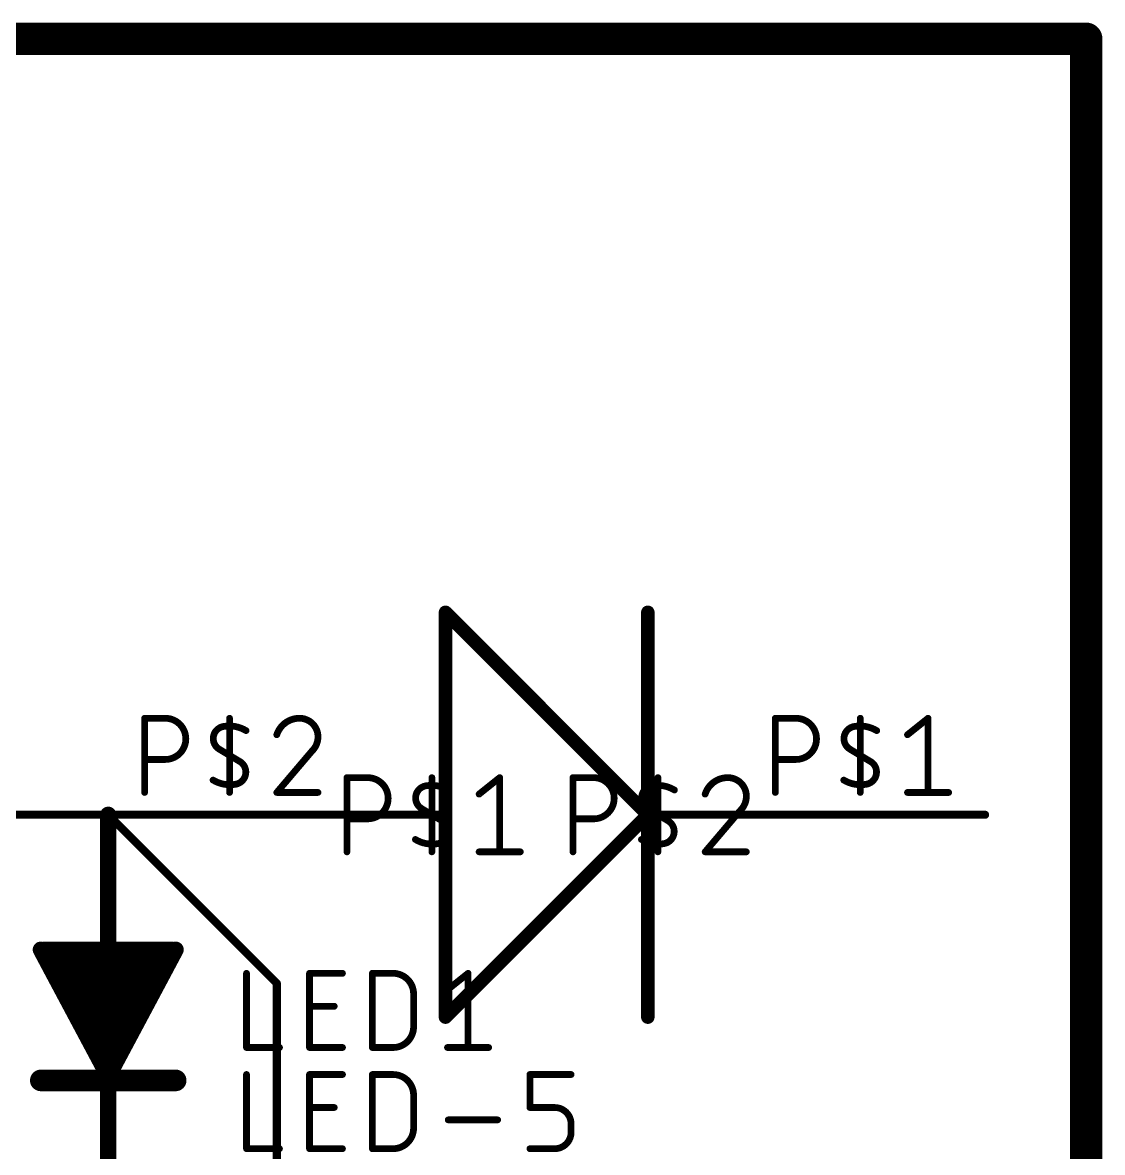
# Model space of a CAD drawing. Extents: x -177 to 163, y -159 to 163.
# Drawn here: x -33.36 to -13.03, y 6.34 to 27.61 of the extents above; entities that cross this region are included whole.
import ezdxf

# ---------------------------------------------------------------- set-up
doc = ezdxf.new("R2010")
doc.units = 0
for name, color, linetype in [('90', 40, 'CONTINUOUS'), ('91', 122, 'CONTINUOUS'), ('94', 12, 'CONTINUOUS'), ('95', 251, 'CONTINUOUS'), ('96', 251, 'CONTINUOUS')]:
    doc.layers.add(name, color=color, linetype=linetype)

msp = doc.modelspace()

# ---------------------------------------------------------------- linework, layer by layer
at = {"layer": '90', "const_width": 0.6096}
for points in [[(-177.165, 27.305), (-13.335, 27.305)], [(-13.335, 27.305), (-13.335, -60.325)]]:
    msp.add_lwpolyline(points, dxfattribs=at)
at = {"layer": '90', "const_width": 0.3048}
for points in [[(-13.1826, 27.305, 1), (-13.4874, 27.305)], [(-13.335, 27.1526, 1), (-13.335, 27.4574)]]:
    msp.add_lwpolyline(points, format="xyb", dxfattribs=at)
at = {"layer": '91', "const_width": 0.1524}
for points in [[(-36.195, 12.7), (-31.75, 12.7)], [(-31.75, 12.7), (-30.48, 12.7)], [(-28.575, 9.525), (-31.75, 12.7)], [(-16.51, 12.7), (-15.24, 12.7)], [(-28.575, -10.16), (-28.575, 9.525)]]:
    msp.add_lwpolyline(points, dxfattribs=at)
at = {"layer": '91', "const_width": 0.0762}
for points in [[(-31.75, 12.7381, 1), (-31.75, 12.6619)], [(-31.7231, 12.7269, 1), (-31.7769, 12.6731)], [(-31.75, 12.6619, 1), (-31.75, 12.7381)], [(-30.48, 12.6619, 1), (-30.48, 12.7381)], [(-16.51, 12.7381, 1), (-16.51, 12.6619)], [(-15.24, 12.6619, 1), (-15.24, 12.7381)], [(-28.5369, 9.525, 1), (-28.6131, 9.525)], [(-28.6019, 9.4981, 1), (-28.5481, 9.5519)]]:
    msp.add_lwpolyline(points, format="xyb", dxfattribs=at)
at = {"layer": '94'}
for points, const_width in [([(-21.59, 12.7), (-25.4, 16.51)], 0.254), ([(-25.4, 12.7), (-25.4, 16.51)], 0.254), ([(-21.59, 12.7), (-21.59, 16.51)], 0.254), ([(-31.75, 12.7), (-31.75, 10.16)], 0.3048), ([(-31.75, 12.7), (-31.75, 10.16)], 0.1524), ([(-30.48, 12.7), (-25.4, 12.7)], 0.1524), ([(-21.59, 12.7), (-25.4, 8.89)], 0.254), ([(-25.4, 8.89), (-25.4, 12.7)], 0.254), ([(-21.59, 8.89), (-21.59, 12.7)], 0.254), ([(-16.51, 12.7), (-21.59, 12.7)], 0.1524), ([(-31.75, 7.7787), (-33.02, 10.16)], 0.3048), ([(-32.9406, 10.16), (-33.02, 10.16)], 0.254), ([(-31.75, 10.16), (-32.9406, 10.16)], 0.3048), ([(-30.7975, 10.0806), (-31.8294, 8.0962)], 0.3048), ([(-30.48, 10.16), (-31.75, 7.7787)], 0.3048), ([(-30.5594, 10.16), (-31.75, 10.16)], 0.3048), ([(-30.48, 10.16), (-30.5594, 10.16)], 0.254), ([(-31.8294, 8.0962), (-32.7025, 10.0013)], 0.3048), ([(-32.7025, 10.0013), (-30.9562, 10.0013)], 0.3048), ([(-31.9088, 8.4931), (-32.385, 9.8425)], 0.3048), ([(-32.385, 9.8425), (-31.1944, 9.7631)], 0.3048), ([(-30.9562, 10.0013), (-31.9088, 8.4931)], 0.3048), ([(-31.9088, 9.2075), (-32.1469, 9.6838)], 0.3048), ([(-31.1944, 9.7631), (-31.9088, 8.89)], 0.3048), ([(-32.0675, 9.525), (-31.5912, 9.6044)], 0.3048), ([(-31.9088, 8.89), (-32.0675, 9.525)], 0.3048), ([(-31.5912, 9.6044), (-31.9088, 9.2075)], 0.3048), ([(-30.48, 7.6994), (-33.02, 7.6994)], 0.4064), ([(-31.75, 5.08), (-31.75, 7.62)], 0.3048), ([(-31.75, 5.08), (-31.75, 7.62)], 0.1524)]:
    msp.add_lwpolyline(points, dxfattribs=dict(at, const_width=const_width))
for points, const_width in [([(-25.3551, 16.5549, 1), (-25.4449, 16.4651)], 0.127), ([(-25.3365, 16.51, 1), (-25.4635, 16.51)], 0.127), ([(-21.5265, 16.51, 1), (-21.6535, 16.51)], 0.127), ([(-31.6738, 12.7, 1), (-31.8262, 12.7)], 0.1524), ([(-31.7119, 12.7, 1), (-31.7881, 12.7)], 0.0762), ([(-30.48, 12.7381, 1), (-30.48, 12.6619)], 0.0762), ([(-25.3365, 12.7, 1), (-25.4635, 12.7)], 0.127), ([(-25.4635, 12.7, 1), (-25.3365, 12.7)], 0.127), ([(-25.4, 12.6619, 1), (-25.4, 12.7381)], 0.0762), ([(-21.5265, 12.7, 1), (-21.6535, 12.7)], 0.127), ([(-21.6535, 12.7, 1), (-21.5265, 12.7)], 0.127), ([(-21.5451, 12.6551, 1), (-21.6349, 12.7449)], 0.127), ([(-21.6349, 12.6551, 1), (-21.5451, 12.7449)], 0.127), ([(-21.59, 12.7381, 1), (-21.59, 12.6619)], 0.0762), ([(-16.51, 12.6619, 1), (-16.51, 12.7381)], 0.0762), ([(-32.9528, 10.1959, 1), (-33.0872, 10.1241)], 0.1524), ([(-33.02, 10.2235, 1), (-33.02, 10.0965)], 0.127), ([(-32.9406, 10.2362, 1), (-32.9406, 10.0838)], 0.1524), ([(-32.9406, 10.0965, 1), (-32.9406, 10.2235)], 0.127), ([(-31.75, 10.2362, 1), (-31.75, 10.0838)], 0.1524), ([(-31.8262, 10.16, 1), (-31.6738, 10.16)], 0.1524), ([(-31.75, 10.0838, 1), (-31.75, 10.2362)], 0.1524), ([(-30.7299, 10.0454, 1), (-30.8651, 10.1158)], 0.1524), ([(-30.5594, 10.2235, 1), (-30.5594, 10.0965)], 0.127), ([(-30.5594, 10.0838, 1), (-30.5594, 10.2362)], 0.1524), ([(-30.4128, 10.1241, 1), (-30.5472, 10.1959)], 0.1524), ([(-30.48, 10.0965, 1), (-30.48, 10.2235)], 0.127), ([(-32.6332, 10.033, 1), (-32.7718, 9.9696)], 0.1524), ([(-32.7025, 10.0775, 1), (-32.7025, 9.9251)], 0.1524), ([(-32.3131, 9.8679, 1), (-32.4569, 9.8171)], 0.1524), ([(-32.3799, 9.9185, 1), (-32.3901, 9.7665)], 0.1524), ([(-31.7881, 10.16, 1), (-31.7119, 10.16)], 0.0762), ([(-30.8918, 9.9606, 1), (-31.0206, 10.042)], 0.1524), ([(-30.9562, 9.9251, 1), (-30.9562, 10.0775)], 0.1524), ([(-32.0787, 9.7179, 1), (-32.2151, 9.6497)], 0.1524), ([(-31.1354, 9.7148, 1), (-31.2534, 9.8114)], 0.1524), ([(-31.1995, 9.6871, 1), (-31.1893, 9.8391)], 0.1524), ([(-31.9936, 9.5435, 1), (-32.1414, 9.5065)], 0.1524), ([(-32.08, 9.6002, 1), (-32.055, 9.4498)], 0.1524), ([(-31.5317, 9.5568, 1), (-31.6507, 9.652)], 0.1524), ([(-31.5787, 9.5292, 1), (-31.6037, 9.6796)], 0.1524), ([(-31.9683, 9.2551, 1), (-31.8493, 9.1599)], 0.1524), ([(-31.977, 9.1734, 1), (-31.8406, 9.2416)], 0.1524), ([(-31.9678, 8.9383, 1), (-31.8498, 8.8417)], 0.1524), ([(-31.9827, 8.8715, 1), (-31.8349, 8.9085)], 0.1524), ([(-25.4449, 8.9349, 1), (-25.3551, 8.8451)], 0.127), ([(-25.4635, 8.89, 1), (-25.3365, 8.89)], 0.127), ([(-21.6535, 8.89, 1), (-21.5265, 8.89)], 0.127), ([(-31.9732, 8.5338, 1), (-31.8444, 8.4524)], 0.1524), ([(-31.9807, 8.4677, 1), (-31.8369, 8.5185)], 0.1524), ([(-31.897, 8.1314, 1), (-31.7618, 8.061)], 0.1524), ([(-31.8987, 8.0645, 1), (-31.7601, 8.1279)], 0.1524), ([(-33.02, 7.801, 1), (-33.02, 7.5978)], 0.2032), ([(-31.8172, 7.8146, 1), (-31.6828, 7.7428)], 0.1524), ([(-31.8172, 7.7428, 1), (-31.6828, 7.8146)], 0.1524), ([(-30.48, 7.5978, 1), (-30.48, 7.801)], 0.2032), ([(-31.6738, 7.62, 1), (-31.8262, 7.62)], 0.1524), ([(-31.7119, 7.62, 1), (-31.7881, 7.62)], 0.0762)]:
    msp.add_lwpolyline(points, format="xyb", dxfattribs=dict(at, const_width=const_width))
at = {"layer": '95', "const_width": 0.127}
for points in [[(-31.0655, 13.1191), (-31.0655, 14.5161)], [(-31.0655, 14.5161), (-30.6774, 14.5161)], [(-29.466, 13.1191), (-29.466, 14.5161)], [(-19.1897, 13.1191), (-19.1897, 14.5161)], [(-19.1897, 14.5161), (-18.8016, 14.5161)], [(-17.5902, 13.1191), (-17.5902, 14.5161)], [(-16.7006, 14.2057), (-16.3126, 14.5161)], [(-16.3126, 14.5161), (-16.3126, 13.1191)], [(-29.466, 13.8176), (-29.66, 13.934)], [(-29.466, 13.8176), (-29.2719, 13.7012)], [(-27.9167, 13.8952), (-28.5764, 13.1191)], [(-17.5902, 13.8176), (-17.7842, 13.934)], [(-17.5902, 13.8176), (-17.3961, 13.7012)], [(-30.6774, 13.74), (-31.0655, 13.74)], [(-18.8016, 13.74), (-19.1897, 13.74)], [(-27.2555, 12.0015), (-27.2555, 13.3985)], [(-27.2555, 13.3985), (-26.8674, 13.3985)], [(-25.656, 12.0015), (-25.656, 13.3985)], [(-24.7664, 13.0881), (-24.3784, 13.3985)], [(-24.3784, 13.3985), (-24.3784, 12.0015)], [(-22.9997, 12.0015), (-22.9997, 13.3985)], [(-22.9997, 13.3985), (-22.6116, 13.3985)], [(-21.4002, 12.0015), (-21.4002, 13.3985)], [(-28.5764, 13.1191), (-27.8003, 13.1191)], [(-16.7006, 13.1191), (-15.9245, 13.1191)], [(-25.656, 12.7), (-25.85, 12.8164)], [(-25.656, 12.7), (-25.4619, 12.5836)], [(-21.4002, 12.7), (-21.5942, 12.8164)], [(-21.4002, 12.7), (-21.2061, 12.5836)], [(-19.8509, 12.7776), (-20.5106, 12.0015)], [(-26.8674, 12.6224), (-27.2555, 12.6224)], [(-22.6116, 12.6224), (-22.9997, 12.6224)], [(-24.7664, 12.0015), (-23.9903, 12.0015)], [(-20.5106, 12.0015), (-19.7345, 12.0015)], [(-29.1465, 9.7155), (-29.1465, 8.3185)], [(-27.9602, 8.3185), (-27.9602, 9.7155)], [(-27.9602, 9.7155), (-27.3393, 9.7155)], [(-26.7766, 8.3185), (-26.7766, 9.7155)], [(-26.7766, 9.7155), (-26.3885, 9.7155)], [(-25.3621, 9.4051), (-24.974, 9.7155)], [(-24.974, 9.7155), (-24.974, 8.3185)], [(-26.0005, 9.3274), (-26.0005, 8.7066)], [(-27.9602, 9.0946), (-27.4945, 9.0946)], [(-29.1465, 8.3185), (-28.5256, 8.3185)], [(-27.3393, 8.3185), (-27.9602, 8.3185)], [(-26.3885, 8.3185), (-26.7766, 8.3185)], [(-25.3621, 8.3185), (-24.586, 8.3185)]]:
    msp.add_lwpolyline(points, dxfattribs=at)
at = {"layer": '95'}
for points, const_width in [([(-31.0655, 14.5479, 1), (-31.0655, 14.4844)], 0.0635), ([(-31.0337, 14.5161, 1), (-31.0972, 14.5161)], 0.0635), ([(-30.6774, 13.74, 1), (-30.6774, 14.5161)], 0.127), ([(-30.6774, 14.5479, 1), (-30.6774, 14.4844)], 0.0635), ([(-30.6774, 14.4844, 1), (-30.6774, 14.5479)], 0.0635), ([(-29.4342, 14.5161, 1), (-29.4977, 14.5161)], 0.0635), ([(-28.1496, 14.5161, 0.3252), (-28.5764, 14.2057)], 0.127), ([(-27.8003, 14.1669, 0.4142), (-28.1496, 14.5161)], 0.127), ([(-28.1496, 14.5479, 1), (-28.1496, 14.4844)], 0.0635), ([(-28.1496, 14.4844, 1), (-28.1495, 14.5478)], 0.0635), ([(-19.158, 14.5161, 1), (-19.2215, 14.5161)], 0.0635), ([(-19.1897, 14.5479, 1), (-19.1897, 14.4844)], 0.0635), ([(-18.8016, 13.74, 1), (-18.8016, 14.5161)], 0.127), ([(-18.8016, 14.5479, 1), (-18.8016, 14.4844)], 0.0635), ([(-18.8016, 14.4844, 1), (-18.8016, 14.5479)], 0.0635), ([(-17.5584, 14.5161, 1), (-17.6219, 14.5161)], 0.0635), ([(-16.2808, 14.5161, 1), (-16.3443, 14.5161)], 0.0635), ([(-16.2927, 14.4913, 1), (-16.3324, 14.5409)], 0.0635), ([(-29.5824, 14.3609, 0.6917), (-29.66, 13.934)], 0.127), ([(-29.1555, 14.2833, 0.1823), (-29.5824, 14.3609)], 0.127), ([(-29.5881, 14.3921, 1), (-29.5767, 14.3296)], 0.0635), ([(-29.5767, 14.3296, 1), (-29.5881, 14.3921)], 0.0635), ([(-29.1718, 14.256, 1), (-29.1392, 14.3105)], 0.0635), ([(-17.7066, 14.3609, 0.6917), (-17.7842, 13.934)], 0.127), ([(-17.2797, 14.2833, 0.1823), (-17.7066, 14.3609)], 0.127), ([(-17.7123, 14.3921, 1), (-17.7009, 14.3296)], 0.0635), ([(-17.7009, 14.3296, 1), (-17.7123, 14.3921)], 0.0635), ([(-17.2961, 14.256, 1), (-17.2634, 14.3105)], 0.0635), ([(-16.7205, 14.2304, 1), (-16.6808, 14.1809)], 0.0635), ([(-28.6066, 14.2154, 1), (-28.5462, 14.1959)], 0.0635), ([(-27.9167, 13.8952, 0.2053), (-27.8003, 14.1669)], 0.127), ([(-27.7686, 14.1668, 1), (-27.832, 14.1669)], 0.0635), ([(-27.832, 14.1669, 1), (-27.7686, 14.1669)], 0.0635), ([(-29.6436, 13.9612, 1), (-29.6763, 13.9068)], 0.0635), ([(-29.6763, 13.9068, 1), (-29.6436, 13.9612)], 0.0635), ([(-29.4496, 13.8448, 1), (-29.4823, 13.7904)], 0.0635), ([(-29.4823, 13.7904, 1), (-29.4496, 13.8448)], 0.0635), ([(-27.9386, 13.9182, 1), (-27.8948, 13.8722)], 0.0635), ([(-27.8925, 13.8746, 1), (-27.9409, 13.9158)], 0.0635), ([(-17.7679, 13.9612, 1), (-17.8005, 13.9068)], 0.0635), ([(-17.8005, 13.9068, 1), (-17.7679, 13.9612)], 0.0635), ([(-17.5738, 13.8448, 1), (-17.6065, 13.7904)], 0.0635), ([(-17.6065, 13.7904, 1), (-17.5738, 13.8448)], 0.0635), ([(-31.0655, 13.7717, 1), (-31.0655, 13.7082)], 0.0635), ([(-30.6774, 13.7717, 1), (-30.6774, 13.7082)], 0.0635), ([(-30.6774, 13.7082, 1), (-30.6774, 13.7717)], 0.0635), ([(-29.3495, 13.2743, 0.6917), (-29.2719, 13.7012)], 0.127), ([(-29.2556, 13.7284, 1), (-29.2883, 13.674)], 0.0635), ([(-29.2883, 13.674, 1), (-29.2556, 13.7284)], 0.0635), ([(-19.1897, 13.7717, 1), (-19.1897, 13.7082)], 0.0635), ([(-18.8016, 13.7717, 1), (-18.8016, 13.7082)], 0.0635), ([(-18.8016, 13.7082, 1), (-18.8016, 13.7717)], 0.0635), ([(-17.4738, 13.2743, 0.6917), (-17.3961, 13.7012)], 0.127), ([(-17.3798, 13.7284, 1), (-17.4125, 13.674)], 0.0635), ([(-17.4125, 13.674, 1), (-17.3798, 13.7284)], 0.0635), ([(-29.7601, 13.3792, 1), (-29.7927, 13.3247)], 0.0635), ([(-29.7764, 13.3519, 0.1823), (-29.3495, 13.2743)], 0.127), ([(-27.2555, 13.4303, 1), (-27.2555, 13.3667)], 0.0635), ([(-27.2237, 13.3985, 1), (-27.2872, 13.3985)], 0.0635), ([(-26.8674, 13.4303, 1), (-26.8674, 13.3667)], 0.0635), ([(-26.8674, 12.6224, 1), (-26.8674, 13.3985)], 0.127), ([(-26.8674, 13.3667, 1), (-26.8674, 13.4303)], 0.0635), ([(-25.6242, 13.3985, 1), (-25.6877, 13.3985)], 0.0635), ([(-24.3466, 13.3985, 1), (-24.4101, 13.3985)], 0.0635), ([(-24.3585, 13.3737, 1), (-24.3982, 13.4233)], 0.0635), ([(-22.9997, 13.4303, 1), (-22.9997, 13.3667)], 0.0635), ([(-22.968, 13.3985, 1), (-23.0314, 13.3985)], 0.0635), ([(-22.6116, 13.4303, 1), (-22.6116, 13.3667)], 0.0635), ([(-22.6116, 12.6224, 1), (-22.6116, 13.3985)], 0.127), ([(-22.6116, 13.3667, 1), (-22.6116, 13.4303)], 0.0635), ([(-21.3684, 13.3985, 1), (-21.4319, 13.3985)], 0.0635), ([(-20.0838, 13.3985, 0.3252), (-20.5106, 13.0881)], 0.127), ([(-20.0838, 13.4303, 1), (-20.0838, 13.3667)], 0.0635), ([(-19.7345, 13.0493, 0.4142), (-20.0838, 13.3985)], 0.127), ([(-20.0838, 13.3668, 1), (-20.0838, 13.4302)], 0.0635), ([(-17.8843, 13.3792, 1), (-17.9169, 13.3247)], 0.0635), ([(-17.9006, 13.3519, 0.1823), (-17.4738, 13.2743)], 0.127), ([(-29.3552, 13.3056, 1), (-29.3438, 13.2431)], 0.0635), ([(-29.3438, 13.2431, 1), (-29.3552, 13.3056)], 0.0635), ([(-25.7724, 13.2433, 0.6917), (-25.85, 12.8164)], 0.127), ([(-25.3455, 13.1657, 0.1823), (-25.7724, 13.2433)], 0.127), ([(-25.7781, 13.2745, 1), (-25.7667, 13.212)], 0.0635), ([(-25.7667, 13.212, 1), (-25.7781, 13.2745)], 0.0635), ([(-25.3618, 13.1384, 1), (-25.3292, 13.1929)], 0.0635), ([(-21.5166, 13.2433, 0.6917), (-21.5942, 12.8164)], 0.127), ([(-21.0897, 13.1657, 0.1823), (-21.5166, 13.2433)], 0.127), ([(-21.5223, 13.2745, 1), (-21.5109, 13.212)], 0.0635), ([(-21.5109, 13.212, 1), (-21.5223, 13.2745)], 0.0635), ([(-21.1061, 13.1384, 1), (-21.0734, 13.1929)], 0.0635), ([(-17.4795, 13.3056, 1), (-17.468, 13.2431)], 0.0635), ([(-17.468, 13.2431, 1), (-17.4795, 13.3056)], 0.0635), ([(-31.0972, 13.1191, 1), (-31.0337, 13.1191)], 0.0635), ([(-29.4977, 13.1191, 1), (-29.4342, 13.1191)], 0.0635), ([(-28.5764, 13.1509, 1), (-28.5764, 13.0874)], 0.0635), ([(-28.6006, 13.1397, 1), (-28.5522, 13.0985)], 0.0635), ([(-27.8003, 13.0874, 1), (-27.8003, 13.1509)], 0.0635), ([(-24.7862, 13.1128, 1), (-24.7466, 13.0633)], 0.0635), ([(-20.5408, 13.0978, 1), (-20.4804, 13.0783)], 0.0635), ([(-19.8509, 12.7776, 0.2053), (-19.7345, 13.0493)], 0.127), ([(-19.7028, 13.0492, 1), (-19.7663, 13.0493)], 0.0635), ([(-19.7663, 13.0493, 1), (-19.7028, 13.0493)], 0.0635), ([(-19.2215, 13.1191, 1), (-19.158, 13.1191)], 0.0635), ([(-17.6219, 13.1191, 1), (-17.5584, 13.1191)], 0.0635), ([(-16.7006, 13.1509, 1), (-16.7006, 13.0874)], 0.0635), ([(-16.3443, 13.1191, 1), (-16.2808, 13.1191)], 0.0635), ([(-15.9245, 13.0874, 1), (-15.9245, 13.1509)], 0.0635), ([(-25.8336, 12.8436, 1), (-25.8663, 12.7892)], 0.0635), ([(-25.8663, 12.7892, 1), (-25.8336, 12.8436)], 0.0635), ([(-25.6396, 12.7272, 1), (-25.6723, 12.6728)], 0.0635), ([(-21.5779, 12.8436, 1), (-21.6105, 12.7892)], 0.0635), ([(-21.6105, 12.7892, 1), (-21.5779, 12.8436)], 0.0635), ([(-21.3838, 12.7272, 1), (-21.4165, 12.6728)], 0.0635), ([(-19.8728, 12.8006, 1), (-19.829, 12.7546)], 0.0635), ([(-19.8267, 12.757, 1), (-19.8751, 12.7982)], 0.0635), ([(-27.2555, 12.6541, 1), (-27.2555, 12.5906)], 0.0635), ([(-26.8674, 12.6541, 1), (-26.8674, 12.5906)], 0.0635), ([(-26.8674, 12.5906, 1), (-26.8674, 12.6541)], 0.0635), ([(-25.6723, 12.6728, 1), (-25.6396, 12.7272)], 0.0635), ([(-25.5395, 12.1567, 0.6917), (-25.4619, 12.5836)], 0.127), ([(-25.4456, 12.6108, 1), (-25.4783, 12.5564)], 0.0635), ([(-25.4783, 12.5564, 1), (-25.4456, 12.6108)], 0.0635), ([(-22.9997, 12.6541, 1), (-22.9997, 12.5906)], 0.0635), ([(-22.6116, 12.6541, 1), (-22.6116, 12.5906)], 0.0635), ([(-22.6116, 12.5906, 1), (-22.6116, 12.6541)], 0.0635), ([(-21.4165, 12.6728, 1), (-21.3838, 12.7272)], 0.0635), ([(-21.2838, 12.1567, 0.6917), (-21.2061, 12.5836)], 0.127), ([(-21.1898, 12.6108, 1), (-21.2225, 12.5564)], 0.0635), ([(-21.2225, 12.5564, 1), (-21.1898, 12.6108)], 0.0635), ([(-25.9501, 12.2616, 1), (-25.9827, 12.2071)], 0.0635), ([(-25.9664, 12.2343, 0.1823), (-25.5395, 12.1567)], 0.127), ([(-25.5452, 12.188, 1), (-25.5338, 12.1255)], 0.0635), ([(-25.5338, 12.1255, 1), (-25.5452, 12.188)], 0.0635), ([(-21.6943, 12.2616, 1), (-21.7269, 12.2071)], 0.0635), ([(-21.7106, 12.2343, 0.1823), (-21.2838, 12.1567)], 0.127), ([(-21.2895, 12.188, 1), (-21.278, 12.1255)], 0.0635), ([(-21.278, 12.1255, 1), (-21.2895, 12.188)], 0.0635), ([(-27.2872, 12.0015, 1), (-27.2237, 12.0015)], 0.0635), ([(-25.6877, 12.0015, 1), (-25.6242, 12.0015)], 0.0635), ([(-24.7664, 12.0333, 1), (-24.7664, 11.9697)], 0.0635), ([(-24.4101, 12.0015, 1), (-24.3466, 12.0015)], 0.0635), ([(-23.9903, 11.9697, 1), (-23.9903, 12.0333)], 0.0635), ([(-23.0314, 12.0015, 1), (-22.968, 12.0015)], 0.0635), ([(-21.4319, 12.0015, 1), (-21.3684, 12.0015)], 0.0635), ([(-20.5106, 12.0333, 1), (-20.5106, 11.9697)], 0.0635), ([(-20.5348, 12.0221, 1), (-20.4864, 11.9809)], 0.0635), ([(-19.7345, 11.9697, 1), (-19.7345, 12.0333)], 0.0635), ([(-29.1148, 9.7155, 1), (-29.1782, 9.7155)], 0.0635), ([(-27.9602, 9.7473, 1), (-27.9602, 9.6837)], 0.0635), ([(-27.9284, 9.7155, 1), (-27.9919, 9.7155)], 0.0635), ([(-27.3393, 9.6837, 1), (-27.3393, 9.7473)], 0.0635), ([(-26.7766, 9.7473, 1), (-26.7766, 9.6837)], 0.0635), ([(-26.7448, 9.7155, 1), (-26.8083, 9.7155)], 0.0635), ([(-26.0005, 9.3274, 0.4142), (-26.3885, 9.7155)], 0.127), ([(-26.3885, 9.7473, 1), (-26.3885, 9.6837)], 0.0635), ([(-26.3885, 9.6837, 1), (-26.3885, 9.7473)], 0.0635), ([(-24.9423, 9.7155, 1), (-25.0058, 9.7155)], 0.0635), ([(-24.9542, 9.6907, 1), (-24.9939, 9.7403)], 0.0635), ([(-25.9687, 9.3274, 1), (-26.0322, 9.3274)], 0.0635), ([(-26.0322, 9.3274, 1), (-25.9687, 9.3274)], 0.0635), ([(-25.3819, 9.4298, 1), (-25.3423, 9.3803)], 0.0635), ([(-27.9602, 9.1264, 1), (-27.9602, 9.0629)], 0.0635), ([(-27.4945, 9.0629, 1), (-27.4945, 9.1264)], 0.0635), ([(-26.3885, 8.3185, 0.4142), (-26.0005, 8.7066)], 0.127), ([(-25.9687, 8.7066, 1), (-26.0322, 8.7066)], 0.0635), ([(-26.0322, 8.7066, 1), (-25.9687, 8.7066)], 0.0635), ([(-29.1465, 8.3503, 1), (-29.1465, 8.2867)], 0.0635), ([(-29.1782, 8.3185, 1), (-29.1148, 8.3185)], 0.0635), ([(-28.5256, 8.2867, 1), (-28.5256, 8.3503)], 0.0635), ([(-27.9602, 8.3503, 1), (-27.9602, 8.2867)], 0.0635), ([(-27.9919, 8.3185, 1), (-27.9284, 8.3185)], 0.0635), ([(-27.3393, 8.2867, 1), (-27.3393, 8.3503)], 0.0635), ([(-26.7766, 8.3503, 1), (-26.7766, 8.2867)], 0.0635), ([(-26.8083, 8.3185, 1), (-26.7448, 8.3185)], 0.0635), ([(-26.3885, 8.3502, 1), (-26.3885, 8.2867)], 0.0635), ([(-26.3885, 8.2867, 1), (-26.3885, 8.3503)], 0.0635), ([(-25.3621, 8.3503, 1), (-25.3621, 8.2867)], 0.0635), ([(-25.0058, 8.3185, 1), (-24.9423, 8.3185)], 0.0635), ([(-24.586, 8.2867, 1), (-24.586, 8.3503)], 0.0635)]:
    msp.add_lwpolyline(points, format="xyb", dxfattribs=dict(at, const_width=const_width))
at = {"layer": '96', "const_width": 0.127}
for points in [[(-29.1465, 7.8105), (-29.1465, 6.4135)], [(-27.9602, 6.4135), (-27.9602, 7.8105)], [(-27.9602, 7.8105), (-27.3393, 7.8105)], [(-26.7766, 6.4135), (-26.7766, 7.8105)], [(-26.7766, 7.8105), (-26.3885, 7.8105)], [(-23.8107, 7.1896), (-23.8107, 7.8105)], [(-23.8107, 7.8105), (-23.0346, 7.8105)], [(-26.0005, 7.4224), (-26.0005, 6.8016)], [(-27.9602, 7.1896), (-27.4945, 7.1896)], [(-23.3451, 7.1896), (-23.8107, 7.1896)], [(-25.3484, 6.9568), (-24.4171, 6.9568)], [(-23.0346, 6.7239), (-23.0346, 6.8792)], [(-29.1465, 6.4135), (-28.5256, 6.4135)], [(-27.3393, 6.4135), (-27.9602, 6.4135)], [(-26.3885, 6.4135), (-26.7766, 6.4135)], [(-23.8107, 6.4135), (-23.3451, 6.4135)]]:
    msp.add_lwpolyline(points, dxfattribs=at)
at = {"layer": '96'}
for points, const_width in [([(-29.1148, 7.8105, 1), (-29.1782, 7.8105)], 0.0635), ([(-27.9284, 7.8105, 1), (-27.9919, 7.8105)], 0.0635), ([(-27.9602, 7.8422, 1), (-27.9602, 7.7788)], 0.0635), ([(-27.3393, 7.7788, 1), (-27.3393, 7.8422)], 0.0635), ([(-26.7448, 7.8105, 1), (-26.8083, 7.8105)], 0.0635), ([(-26.7766, 7.8422, 1), (-26.7766, 7.7788)], 0.0635), ([(-26.0005, 7.4224, 0.4142), (-26.3885, 7.8105)], 0.127), ([(-26.3885, 7.8422, 1), (-26.3885, 7.7788)], 0.0635), ([(-26.3885, 7.7788, 1), (-26.3885, 7.8422)], 0.0635), ([(-23.779, 7.8105, 1), (-23.8425, 7.8105)], 0.0635), ([(-23.8107, 7.8422, 1), (-23.8107, 7.7788)], 0.0635), ([(-23.0346, 7.7788, 1), (-23.0346, 7.8422)], 0.0635), ([(-25.9687, 7.4224, 1), (-26.0322, 7.4224)], 0.0635), ([(-26.0322, 7.4224, 1), (-25.9687, 7.4224)], 0.0635), ([(-27.9602, 7.2214, 1), (-27.9602, 7.1579)], 0.0635), ([(-27.4945, 7.1579, 1), (-27.4945, 7.2214)], 0.0635), ([(-23.8107, 7.2214, 1), (-23.8107, 7.1579)], 0.0635), ([(-23.3451, 7.2214, 1), (-23.3451, 7.1579)], 0.0635), ([(-23.0346, 6.8792, 0.4142), (-23.3451, 7.1896)], 0.127), ([(-23.3451, 7.1579, 1), (-23.3451, 7.2214)], 0.0635), ([(-25.3484, 6.9885, 1), (-25.3484, 6.925)], 0.0635), ([(-24.4171, 6.925, 1), (-24.4171, 6.9885)], 0.0635), ([(-23.8425, 7.1896, 1), (-23.779, 7.1896)], 0.0635), ([(-26.3885, 6.4135, 0.4142), (-26.0005, 6.8016)], 0.127), ([(-25.9687, 6.8016, 1), (-26.0322, 6.8016)], 0.0635), ([(-26.0322, 6.8016, 1), (-25.9687, 6.8016)], 0.0635), ([(-23.0029, 6.8792, 1), (-23.0664, 6.8792)], 0.0635), ([(-23.0664, 6.8792, 1), (-23.0029, 6.8792)], 0.0635), ([(-23.3451, 6.4135, 0.4142), (-23.0346, 6.7239)], 0.127), ([(-23.0029, 6.7239, 1), (-23.0664, 6.7239)], 0.0635), ([(-23.0664, 6.7239, 1), (-23.0029, 6.7239)], 0.0635), ([(-29.1465, 6.4452, 1), (-29.1465, 6.3818)], 0.0635), ([(-29.1782, 6.4135, 1), (-29.1148, 6.4135)], 0.0635), ([(-28.5256, 6.3818, 1), (-28.5256, 6.4452)], 0.0635), ([(-27.9602, 6.4452, 1), (-27.9602, 6.3818)], 0.0635), ([(-27.9919, 6.4135, 1), (-27.9284, 6.4135)], 0.0635), ([(-27.3393, 6.3818, 1), (-27.3393, 6.4452)], 0.0635), ([(-26.7766, 6.4452, 1), (-26.7766, 6.3818)], 0.0635), ([(-26.8083, 6.4135, 1), (-26.7448, 6.4135)], 0.0635), ([(-26.3885, 6.4452, 1), (-26.3885, 6.3817)], 0.0635), ([(-26.3885, 6.3818, 1), (-26.3885, 6.4452)], 0.0635), ([(-23.8107, 6.4452, 1), (-23.8107, 6.3818)], 0.0635), ([(-23.3451, 6.4452, 1), (-23.3451, 6.3818)], 0.0635), ([(-23.3451, 6.3818, 1), (-23.3451, 6.4452)], 0.0635)]:
    msp.add_lwpolyline(points, format="xyb", dxfattribs=dict(at, const_width=const_width))

doc.saveas('drawing.dxf')
